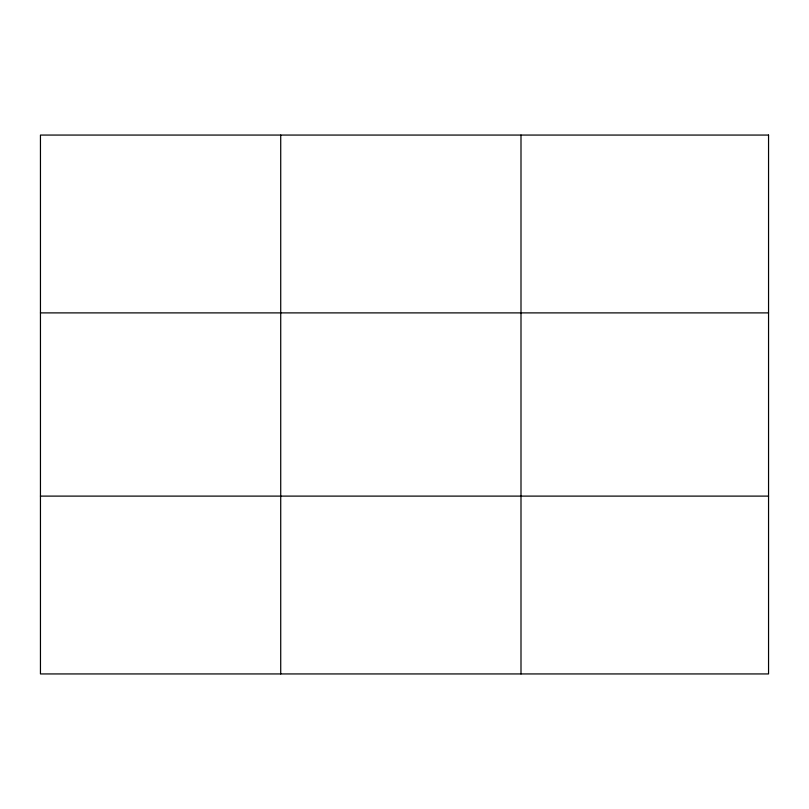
<?xml version="1.0" encoding="UTF-8"?>
<svg xmlns="http://www.w3.org/2000/svg" width="809" height="809" viewBox="0 0 809 809"><rect width="100%" height="100%" fill="white"/><g stroke="black" fill="none" stroke-linecap="round" stroke-linejoin="round"><path stroke-width="1.21" d="M280.723 673.937L280.723 135.063M520.996 673.937L520.996 135.063M40.45 312.891L768.55 312.891M40.45 496.109L768.55 496.109M768.55 135.063L768.55 673.937L40.45 673.937L40.45 135.063L768.55 135.063"/></g></svg>
